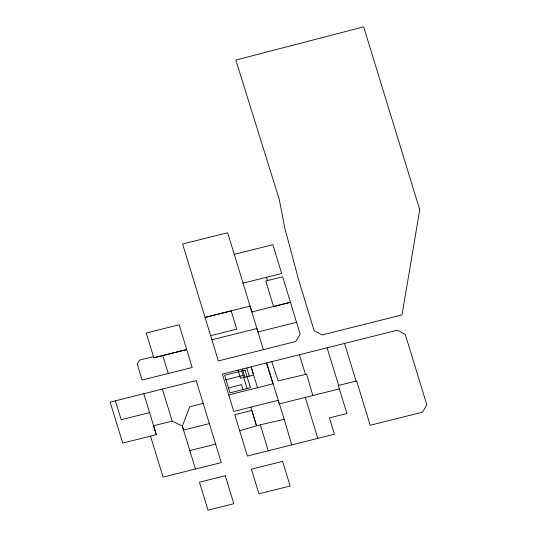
<?xml version="1.0" encoding="UTF-8"?>
<svg xmlns="http://www.w3.org/2000/svg" width="537" height="537" viewBox="0 0 537 537"><rect width="100%" height="100%" fill="white"/><g stroke="black" fill="none" stroke-linecap="round" stroke-linejoin="round"><path stroke-width="0.81" d="M239.65 430.721L256.558 425.895L251.86 410.449L234.776 414.718L247.396 456.041L268.292 450.805L260.311 424.801L284.234 419.363L291.719 444.925M260.351 424.814L256.518 425.875L250.813 407.133M234.213 254.35L272.883 244.697L281.67 273.501L243.006 283.14M251.813 311.937L290.45 302.297L273.548 306.513L265.775 281.005L282.677 276.79L300.17 334.168L295.78 341.519L263.331 349.647M210.618 335.679L218.344 360.938L263.372 349.668L227.661 232.763L182.607 243.999L210.618 335.679L236.77 329.154L231.178 310.896L205.047 317.407L250.094 306.171L251.853 311.957M211.887 339.787L256.914 328.55L257.968 331.98M257.928 331.96L296.552 322.314M168.242 373.477L142.13 380.008L137.224 363.965L139.553 360.052L153.461 356.749L153.783 357.776L186.715 349.56L153.824 357.796L146.232 333.007L179.143 324.771L192.199 367.496L168.282 373.497L162.745 355.534M143.795 393.728L156.341 434.655L122.705 443.079L110.159 402.146L196.227 380.632L221.278 462.585L195.488 469.036L182.298 426.076L189.762 406.744L203.181 403.388M257.559 387.701L251.068 366.838L397.333 330.215L405.267 334.464L426.841 404.851L422.478 412.194L370.201 425.284L356.649 380.981L338.29 385.445L346.895 413.49L329.423 417.914L334.423 434.232L268.252 450.785M225.956 379.706L243.06 375.423M228.48 387.915L241.543 384.64L243.053 389.567M149.588 412.617L121.181 419.733L115.388 400.844M238.045 370.134L240.563 378.343L253.625 375.068L251.108 366.858L222.352 374.067L228.722 394.93L273.031 383.801L266.574 362.965L284.234 419.363M209.37 423.612L183.547 430.05L182.338 426.096L172.149 421.102L153.602 425.747L156.341 434.655M278.193 400.313L233.77 411.429L228.722 394.93M339.344 388.875L279.26 403.911L278.153 400.293M189.83 450.583L215.646 444.133M195.448 469.016L163.08 477.111L150.521 436.111M271.809 361.663L278.146 380.894L306.634 374.195L312.816 395.514M241.69 370.993L247.127 388.546M344.532 343.438L356.091 381.109M327.1 347.808L338.625 385.371M299.445 354.735L305.486 374.477M305.271 397.387L317.837 438.373M266.506 277.28L267.513 280.576M246.752 367.952L249.269 376.162M242.395 369.047L244.919 377.256M162.349 389.083L172.189 421.115M419.739 209.786L402.032 314.91L322.072 334.96L314.132 330.685L298.679 280.005L284.684 227.681L279.3 199.529L235.817 60.057L363.683 26.85L419.739 209.786M245.06 370.147L224.6 375.276L229.99 392.842L250.45 387.714L245.06 370.147M225.278 475.728L199.455 482.192L208 510.15L233.817 503.686L225.278 475.728M282.61 461.384L251.41 469.19L258.941 493.832L290.168 486.019L282.61 461.384"/></g></svg>
